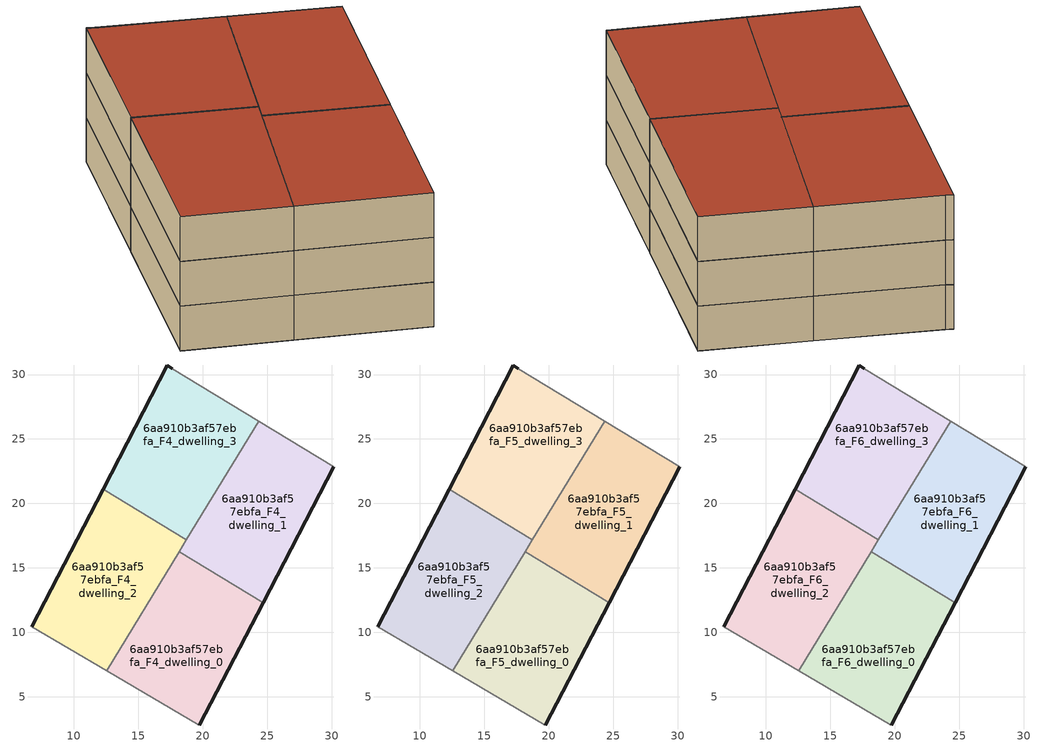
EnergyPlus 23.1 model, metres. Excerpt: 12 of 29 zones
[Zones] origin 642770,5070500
6aa910b3af57ebfa_F4_dwelling_0
 floor to 6aa910b3af57ebfa_F3_dwelling_0 (EU_floor_Construction): 19.76,2.82 24.69,12.3 18.18,16.25 12.57,7.02 z12
 wall outside (EU_wall_Construction): 24.69,12.3 19.76,2.82 z12:15
 wall to 6aa910b3af57ebfa_F4_dwelling_1 (EU_wall_Construction): 18.18,16.25 24.69,12.3 z12:15
 wall adiabatic (EU_wall_Construction): 19.76,2.82 12.57,7.02 z12:15
 wall to 6aa910b3af57ebfa_F4_dwelling_2 (EU_wall_Construction): 12.57,7.02 18.18,16.25 z12:15
6aa910b3af57ebfa_F4_dwelling_1
 floor to 6aa910b3af57ebfa_F3_dwelling_1 (EU_floor_Construction): 24.69,12.3 30.17,22.83 24.34,26.38 18.18,16.25 z12
 wall outside (EU_wall_Construction): 30.17,22.83 24.69,12.3 z12:15
 wall adiabatic (EU_wall_Construction): 24.34,26.38 30.17,22.83 z12:15
 wall to 6aa910b3af57ebfa_F4_dwelling_3 (EU_wall_Construction): 18.75,17.18 24.34,26.38 z12:15
 wall to 6aa910b3af57ebfa_F4_dwelling_2 (EU_wall_Construction): 18.18,16.25 18.75,17.18 z12:15
6aa910b3af57ebfa_F4_dwelling_2
 floor to 6aa910b3af57ebfa_F3_dwelling_2 (EU_floor_Construction): 12.57,7.02 18.75,17.18 12.28,21.11 6.75,10.43 z12
 wall outside (EU_wall_Construction): 6.75,10.43 12.28,21.11 z12:15
 wall to 6aa910b3af57ebfa_F4_dwelling_3 (EU_wall_Construction): 12.28,21.11 18.75,17.18 z12:15
 wall adiabatic (EU_wall_Construction): 12.57,7.02 6.75,10.43 z12:15
6aa910b3af57ebfa_F4_dwelling_3
 floor to 6aa910b3af57ebfa_F3_dwelling_3 (EU_floor_Construction): 18.75,17.18 24.34,26.38 17.66,30.44 17.26,30.74 12.28,21.11 z12
 wall outside (EU_wall_Construction): 12.28,21.11 17.26,30.74 17.66,30.44 z12:15
 wall adiabatic (EU_wall_Construction): 17.66,30.44 24.34,26.38 z12:15
6aa910b3af57ebfa_F5_dwelling_0
 floor to 6aa910b3af57ebfa_F4_dwelling_0 (EU_floor_Construction): 19.76,2.82 24.69,12.3 18.18,16.25 12.57,7.02 z15
 wall outside (EU_wall_Construction): 24.69,12.3 19.76,2.82 z15:18
 wall to 6aa910b3af57ebfa_F5_dwelling_1 (EU_wall_Construction): 18.18,16.25 24.69,12.3 z15:18
 wall adiabatic (EU_wall_Construction): 19.76,2.82 12.57,7.02 z15:18
 wall to 6aa910b3af57ebfa_F5_dwelling_2 (EU_wall_Construction): 12.57,7.02 18.18,16.25 z15:18
6aa910b3af57ebfa_F5_dwelling_1
 floor to 6aa910b3af57ebfa_F4_dwelling_1 (EU_floor_Construction): 24.69,12.3 30.17,22.83 24.34,26.38 18.18,16.25 z15
 wall outside (EU_wall_Construction): 30.17,22.83 24.69,12.3 z15:18
 wall adiabatic (EU_wall_Construction): 24.34,26.38 30.17,22.83 z15:18
 wall to 6aa910b3af57ebfa_F5_dwelling_3 (EU_wall_Construction): 18.75,17.18 24.34,26.38 z15:18
 wall to 6aa910b3af57ebfa_F5_dwelling_2 (EU_wall_Construction): 18.18,16.25 18.75,17.18 z15:18
6aa910b3af57ebfa_F5_dwelling_2
 floor to 6aa910b3af57ebfa_F4_dwelling_2 (EU_floor_Construction): 12.57,7.02 18.75,17.18 12.28,21.11 6.75,10.43 z15
 wall outside (EU_wall_Construction): 6.75,10.43 12.28,21.11 z15:18
 wall to 6aa910b3af57ebfa_F5_dwelling_3 (EU_wall_Construction): 12.28,21.11 18.75,17.18 z15:18
 wall adiabatic (EU_wall_Construction): 12.57,7.02 6.75,10.43 z15:18
6aa910b3af57ebfa_F5_dwelling_3
 floor to 6aa910b3af57ebfa_F4_dwelling_3 (EU_floor_Construction): 18.75,17.18 24.34,26.38 17.66,30.44 17.26,30.74 12.28,21.11 z15
 wall outside (EU_wall_Construction): 12.28,21.11 17.26,30.74 17.66,30.44 z15:18
 wall adiabatic (EU_wall_Construction): 17.66,30.44 24.34,26.38 z15:18
6aa910b3af57ebfa_F6_dwelling_0
 floor to 6aa910b3af57ebfa_F5_dwelling_0 (EU_floor_Construction): 19.76,2.82 24.69,12.3 18.18,16.25 12.57,7.02 z18
 wall outside (EU_wall_Construction): 24.69,12.3 19.76,2.82 z18:21
 wall to 6aa910b3af57ebfa_F6_dwelling_1 (EU_wall_Construction): 18.18,16.25 24.69,12.3 z18:21
 wall adiabatic (EU_wall_Construction): 19.76,2.82 12.57,7.02 z18:21
 wall to 6aa910b3af57ebfa_F6_dwelling_2 (EU_wall_Construction): 12.57,7.02 18.18,16.25 z18:21
 roof outside (EU_roof_Construction): 24.69,12.3 19.76,2.82 12.57,7.02 18.18,16.25 z21
6aa910b3af57ebfa_F6_dwelling_1
 floor to 6aa910b3af57ebfa_F5_dwelling_1 (EU_floor_Construction): 24.69,12.3 30.17,22.83 24.34,26.38 18.18,16.25 z18
 wall outside (EU_wall_Construction): 30.17,22.83 24.69,12.3 z18:21
 wall adiabatic (EU_wall_Construction): 24.34,26.38 30.17,22.83 z18:21
 wall to 6aa910b3af57ebfa_F6_dwelling_3 (EU_wall_Construction): 18.75,17.18 24.34,26.38 z18:21
 wall to 6aa910b3af57ebfa_F6_dwelling_2 (EU_wall_Construction): 18.18,16.25 18.75,17.18 z18:21
 roof outside (EU_roof_Construction): 30.17,22.83 24.69,12.3 18.18,16.25 24.34,26.38 z21
6aa910b3af57ebfa_F6_dwelling_2
 floor to 6aa910b3af57ebfa_F5_dwelling_2 (EU_floor_Construction): 12.57,7.02 18.75,17.18 12.28,21.11 6.75,10.43 z18
 wall outside (EU_wall_Construction): 6.75,10.43 12.28,21.11 z18:21
 wall to 6aa910b3af57ebfa_F6_dwelling_3 (EU_wall_Construction): 12.28,21.11 18.75,17.18 z18:21
 wall adiabatic (EU_wall_Construction): 12.57,7.02 6.75,10.43 z18:21
 roof outside (EU_roof_Construction): 18.75,17.18 12.57,7.02 6.75,10.43 12.28,21.11 z21
6aa910b3af57ebfa_F6_dwelling_3
 floor to 6aa910b3af57ebfa_F5_dwelling_3 (EU_floor_Construction): 18.75,17.18 24.34,26.38 17.66,30.44 17.26,30.74 12.28,21.11 z18
 wall outside (EU_wall_Construction): 12.28,21.11 17.26,30.74 17.66,30.44 z18:21
 wall adiabatic (EU_wall_Construction): 17.66,30.44 24.34,26.38 z18:21
 roof outside (EU_roof_Construction): 24.34,26.38 18.75,17.18 12.28,21.11 17.26,30.74 17.66,30.44 z21
[Building]
EU S2 Campaign: North Axis=0; Terrain=City; Solar Distribution=FullExterior
[Site:Location]
Lyon-Bron: Latitude=45.75; Longitude=5; Time Zone=1; Elevation=198
[SizingPeriod:WeatherFileDays]
AnnualSizingPeriod: Begin Month=1; Begin Day of Month=1; End Month=12; End Day of Month=31; Day of Week for Start Day=Monday; Use Weather File Daylight Saving Period=No; Use Weather File Rain and Snow Indicators=No
[MATERIAL]
EU_InternalMass_Material: Roughness=MediumRough; Thickness=0.1; Conductivity=1; Density=1800; Specific Heat=900; Thermal Absorptance=0.9; Solar Absorptance=0.7; Visible Absorptance=0.7
[MATERIAL:NOMASS] Roughness=MediumRough; Thermal Absorptance=0.9; Solar Absorptance=0.7; Visible Absorptance=0.7
Name | Thermal Resistance
EU_wall_NoMass | 0.776494
EU_roof_NoMass | 0.486893
EU_floor_NoMass | 0.421597
[CONSTRUCTION]
EU_wall_Construction: EU_wall_NoMass
EU_roof_Construction: EU_roof_NoMass
EU_floor_Construction: EU_floor_NoMass
EU_InternalMass_Construction: EU_InternalMass_Material
[ZONE] Type=1; Multiplier=1; Ceiling Height=autocalculate; Floor Area=autocalculate; Part of Total Floor Area=Yes
Name | Volume
6aa910b3af57ebfa_F4_dwelling_0; 6aa910b3af57ebfa_F5_dwelling_0; 6aa910b3af57ebfa_F6_dwelling_0 | 256.545
6aa910b3af57ebfa_F4_dwelling_1; 6aa910b3af57ebfa_F5_dwelling_1; 6aa910b3af57ebfa_F6_dwelling_1 | 256.549
6aa910b3af57ebfa_F4_dwelling_2; 6aa910b3af57ebfa_F5_dwelling_2; 6aa910b3af57ebfa_F6_dwelling_2 | 256.538
6aa910b3af57ebfa_F4_dwelling_3; 6aa910b3af57ebfa_F5_dwelling_3; 6aa910b3af57ebfa_F6_dwelling_3 | 256.548
[INTERNALMASS] Construction=EU_InternalMass_Construction
Name | Zone or ZoneList | Surface Area
6aa910b3af57ebfa_F4_dwelling_0_EU_InternalMass | 6aa910b3af57ebfa_F4_dwelling_0 | 85.5187
6aa910b3af57ebfa_F4_dwelling_1_EU_InternalMass | 6aa910b3af57ebfa_F4_dwelling_1 | 85.5149
6aa910b3af57ebfa_F4_dwelling_2_EU_InternalMass | 6aa910b3af57ebfa_F4_dwelling_2 | 85.5152
6aa910b3af57ebfa_F4_dwelling_3_EU_InternalMass | 6aa910b3af57ebfa_F4_dwelling_3 | 85.5172
6aa910b3af57ebfa_F5_dwelling_0_EU_InternalMass | 6aa910b3af57ebfa_F5_dwelling_0 | 85.5187
6aa910b3af57ebfa_F5_dwelling_1_EU_InternalMass | 6aa910b3af57ebfa_F5_dwelling_1 | 85.5149
6aa910b3af57ebfa_F5_dwelling_2_EU_InternalMass | 6aa910b3af57ebfa_F5_dwelling_2 | 85.5152
6aa910b3af57ebfa_F5_dwelling_3_EU_InternalMass | 6aa910b3af57ebfa_F5_dwelling_3 | 85.5172
6aa910b3af57ebfa_F6_dwelling_0_EU_InternalMass | 6aa910b3af57ebfa_F6_dwelling_0 | 85.5187
6aa910b3af57ebfa_F6_dwelling_1_EU_InternalMass | 6aa910b3af57ebfa_F6_dwelling_1 | 85.5149
6aa910b3af57ebfa_F6_dwelling_2_EU_InternalMass | 6aa910b3af57ebfa_F6_dwelling_2 | 85.5152
6aa910b3af57ebfa_F6_dwelling_3_EU_InternalMass | 6aa910b3af57ebfa_F6_dwelling_3 | 85.5172
[OTHEREQUIPMENT] Fuel Type=Electricity; Design Level Calculation Method=Watts/Area; Power per Zone Floor Area=1; Fraction Latent=0; Fraction Radiant=0; Fraction Lost=0; Carbon Dioxide Generation Rate=0; EndUse Subcategory=EU_Step8_InternalGains
Name | Zone or ZoneList or Space or SpaceList | Schedule
EU_Step8_InternalGain_6aa910b3af57ebfa_F4_dwelling_0_f000 | 6aa910b3af57ebfa_F4_dwelling_0 | EU_Step8_GainSchedule_6aa910b3af57ebfa_F4_dwelling_0_f000
EU_Step8_InternalGain_6aa910b3af57ebfa_F4_dwelling_1_f000 | 6aa910b3af57ebfa_F4_dwelling_1 | EU_Step8_GainSchedule_6aa910b3af57ebfa_F4_dwelling_1_f000
EU_Step8_InternalGain_6aa910b3af57ebfa_F4_dwelling_2_f000 | 6aa910b3af57ebfa_F4_dwelling_2 | EU_Step8_GainSchedule_6aa910b3af57ebfa_F4_dwelling_2_f000
EU_Step8_InternalGain_6aa910b3af57ebfa_F4_dwelling_3_f000 | 6aa910b3af57ebfa_F4_dwelling_3 | EU_Step8_GainSchedule_6aa910b3af57ebfa_F4_dwelling_3_f000
EU_Step8_InternalGain_6aa910b3af57ebfa_F5_dwelling_0_f000 | 6aa910b3af57ebfa_F5_dwelling_0 | EU_Step8_GainSchedule_6aa910b3af57ebfa_F5_dwelling_0_f000
EU_Step8_InternalGain_6aa910b3af57ebfa_F5_dwelling_1_f000 | 6aa910b3af57ebfa_F5_dwelling_1 | EU_Step8_GainSchedule_6aa910b3af57ebfa_F5_dwelling_1_f000
EU_Step8_InternalGain_6aa910b3af57ebfa_F5_dwelling_2_f000 | 6aa910b3af57ebfa_F5_dwelling_2 | EU_Step8_GainSchedule_6aa910b3af57ebfa_F5_dwelling_2_f000
EU_Step8_InternalGain_6aa910b3af57ebfa_F5_dwelling_3_f000 | 6aa910b3af57ebfa_F5_dwelling_3 | EU_Step8_GainSchedule_6aa910b3af57ebfa_F5_dwelling_3_f000
EU_Step8_InternalGain_6aa910b3af57ebfa_F6_dwelling_0_f000 | 6aa910b3af57ebfa_F6_dwelling_0 | EU_Step8_GainSchedule_6aa910b3af57ebfa_F6_dwelling_0_f000
EU_Step8_InternalGain_6aa910b3af57ebfa_F6_dwelling_1_f000 | 6aa910b3af57ebfa_F6_dwelling_1 | EU_Step8_GainSchedule_6aa910b3af57ebfa_F6_dwelling_1_f000
EU_Step8_InternalGain_6aa910b3af57ebfa_F6_dwelling_2_f000 | 6aa910b3af57ebfa_F6_dwelling_2 | EU_Step8_GainSchedule_6aa910b3af57ebfa_F6_dwelling_2_f000
EU_Step8_InternalGain_6aa910b3af57ebfa_F6_dwelling_3_f000 | 6aa910b3af57ebfa_F6_dwelling_3 | EU_Step8_GainSchedule_6aa910b3af57ebfa_F6_dwelling_3_f000
[ZONEVENTILATION:DESIGNFLOWRATE] Schedule=EU_AlwaysOn; Design Flow Rate Calculation Method=AirChanges/Hour; Air Changes per Hour=0.693814; Ventilation Type=Natural; Fan Pressure Rise=0; Fan Total Efficiency=1; Constant Term Coefficient=1; Temperature Term Coefficient=0; Velocity Term Coefficient=0; Velocity Squared Term Coefficient=0; Minimum Indoor Temperature=-100; Maximum Indoor Temperature=100; Delta Temperature=-100; Minimum Outdoor Temperature=-100; Maximum Outdoor Temperature=100; Maximum Wind Speed=40
Name | Zone or ZoneList or Space or SpaceList
EU_ConstantAir_6aa910b3af57ebfa_F4_dwelling_0 | 6aa910b3af57ebfa_F4_dwelling_0
EU_ConstantAir_6aa910b3af57ebfa_F4_dwelling_1 | 6aa910b3af57ebfa_F4_dwelling_1
EU_ConstantAir_6aa910b3af57ebfa_F4_dwelling_2 | 6aa910b3af57ebfa_F4_dwelling_2
EU_ConstantAir_6aa910b3af57ebfa_F4_dwelling_3 | 6aa910b3af57ebfa_F4_dwelling_3
EU_ConstantAir_6aa910b3af57ebfa_F5_dwelling_0 | 6aa910b3af57ebfa_F5_dwelling_0
EU_ConstantAir_6aa910b3af57ebfa_F5_dwelling_1 | 6aa910b3af57ebfa_F5_dwelling_1
EU_ConstantAir_6aa910b3af57ebfa_F5_dwelling_2 | 6aa910b3af57ebfa_F5_dwelling_2
EU_ConstantAir_6aa910b3af57ebfa_F5_dwelling_3 | 6aa910b3af57ebfa_F5_dwelling_3
EU_ConstantAir_6aa910b3af57ebfa_F6_dwelling_0 | 6aa910b3af57ebfa_F6_dwelling_0
EU_ConstantAir_6aa910b3af57ebfa_F6_dwelling_1 | 6aa910b3af57ebfa_F6_dwelling_1
EU_ConstantAir_6aa910b3af57ebfa_F6_dwelling_2 | 6aa910b3af57ebfa_F6_dwelling_2
EU_ConstantAir_6aa910b3af57ebfa_F6_dwelling_3 | 6aa910b3af57ebfa_F6_dwelling_3
[HVACTEMPLATE:THERMOSTAT] Constant Heating Setpoint=20; Constant Cooling Setpoint=50
EU_HeatOnly_6aa910b3af57ebfa_F1_dwelling_2; EU_HeatOnly_6aa910b3af57ebfa_F1_dwelling_3; EU_HeatOnly_6aa910b3af57ebfa_F2_dwelling_0; EU_HeatOnly_6aa910b3af57ebfa_F2_dwelling_1; EU_HeatOnly_6aa910b3af57ebfa_F2_dwelling_2; EU_HeatOnly_6aa910b3af57ebfa_F2_dwelling_3; EU_HeatOnly_6aa910b3af57ebfa_F3_dwelling_0; EU_HeatOnly_6aa910b3af57ebfa_F3_dwelling_1; EU_HeatOnly_6aa910b3af57ebfa_F3_dwelling_2; EU_HeatOnly_6aa910b3af57ebfa_F3_dwelling_3; EU_HeatOnly_6aa910b3af57ebfa_F4_dwelling_0; EU_HeatOnly_6aa910b3af57ebfa_F4_dwelling_1; EU_HeatOnly_6aa910b3af57ebfa_F4_dwelling_2; EU_HeatOnly_6aa910b3af57ebfa_F4_dwelling_3; EU_HeatOnly_6aa910b3af57ebfa_F5_dwelling_0; EU_HeatOnly_6aa910b3af57ebfa_F5_dwelling_1; EU_HeatOnly_6aa910b3af57ebfa_F5_dwelling_2; EU_HeatOnly_6aa910b3af57ebfa_F5_dwelling_3; EU_HeatOnly_6aa910b3af57ebfa_F6_dwelling_0; EU_HeatOnly_6aa910b3af57ebfa_F6_dwelling_1; EU_HeatOnly_6aa910b3af57ebfa_F6_dwelling_2; EU_HeatOnly_6aa910b3af57ebfa_F6_dwelling_3
[HVACTEMPLATE:ZONE:IDEALLOADSAIRSYSTEM] System Availability Schedule=EU_AlwaysOn; Maximum Heating Supply Air Temperature=50; Minimum Cooling Supply Air Temperature=13; Maximum Heating Supply Air Humidity Ratio=0.0156; Minimum Cooling Supply Air Humidity Ratio=0.0077; Heating Limit=NoLimit; Cooling Limit=NoLimit; Heating Availability Schedule=EU_AlwaysOn; Cooling Availability Schedule=EU_CoolingOff; Dehumidification Control Type=ConstantSensibleHeatRatio; Cooling Sensible Heat Ratio=0.7; Dehumidification Setpoint=60; Humidification Control Type=None; Humidification Setpoint=30; Outdoor Air Method=None; Outdoor Air Flow Rate per Person=0.00944; Outdoor Air Flow Rate per Zone Floor Area=0; Outdoor Air Flow Rate per Zone=0; Demand Controlled Ventilation Type=None; Outdoor Air Economizer Type=NoEconomizer; Heat Recovery Type=None; Sensible Heat Recovery Effectiveness=0.7; Latent Heat Recovery Effectiveness=0.65
Name | Template Thermostat
6aa910b3af57ebfa_F4_dwelling_0 | EU_HeatOnly_6aa910b3af57ebfa_F4_dwelling_0
6aa910b3af57ebfa_F4_dwelling_1 | EU_HeatOnly_6aa910b3af57ebfa_F4_dwelling_1
6aa910b3af57ebfa_F4_dwelling_2 | EU_HeatOnly_6aa910b3af57ebfa_F4_dwelling_2
6aa910b3af57ebfa_F4_dwelling_3 | EU_HeatOnly_6aa910b3af57ebfa_F4_dwelling_3
6aa910b3af57ebfa_F5_dwelling_0 | EU_HeatOnly_6aa910b3af57ebfa_F5_dwelling_0
6aa910b3af57ebfa_F5_dwelling_1 | EU_HeatOnly_6aa910b3af57ebfa_F5_dwelling_1
6aa910b3af57ebfa_F5_dwelling_2 | EU_HeatOnly_6aa910b3af57ebfa_F5_dwelling_2
6aa910b3af57ebfa_F5_dwelling_3 | EU_HeatOnly_6aa910b3af57ebfa_F5_dwelling_3
6aa910b3af57ebfa_F6_dwelling_0 | EU_HeatOnly_6aa910b3af57ebfa_F6_dwelling_0
6aa910b3af57ebfa_F6_dwelling_1 | EU_HeatOnly_6aa910b3af57ebfa_F6_dwelling_1
6aa910b3af57ebfa_F6_dwelling_2 | EU_HeatOnly_6aa910b3af57ebfa_F6_dwelling_2
6aa910b3af57ebfa_F6_dwelling_3 | EU_HeatOnly_6aa910b3af57ebfa_F6_dwelling_3
[SIZING:ZONE] Zone Cooling Design Supply Air Temperature Input Method=SupplyAirTemperature; Zone Cooling Design Supply Air Temperature=13; Zone Heating Design Supply Air Temperature Input Method=SupplyAirTemperature; Zone Heating Design Supply Air Temperature=50; Zone Cooling Design Supply Air Humidity Ratio=0.008; Zone Heating Design Supply Air Humidity Ratio=0.008; Cooling Design Air Flow Method=DesignDay; Cooling Design Air Flow Rate=0; Cooling Minimum Air Flow per Zone Floor Area=0.000762; Cooling Minimum Air Flow=0; Cooling Minimum Air Flow Fraction=0.2; Heating Design Air Flow Method=DesignDay; Heating Design Air Flow Rate=0; Heating Maximum Air Flow per Zone Floor Area=0.002032; Heating Maximum Air Flow=0.141576; Heating Maximum Air Flow Fraction=0.3; Account for Dedicated Outdoor Air System=No; Dedicated Outdoor Air System Control Strategy=NeutralSupplyAir; Dedicated Outdoor Air Low Setpoint Temperature for Design=autosize; Dedicated Outdoor Air High Setpoint Temperature for Design=autosize; Zone Load Sizing Method=Sensible Load Only No Latent Load; Zone Latent Cooling Design Supply Air Humidity Ratio Input Method=HumidityRatioDifference; Zone Cooling Design Supply Air Humidity Ratio Difference=0.005; Zone Latent Heating Design Supply Air Humidity Ratio Input Method=HumidityRatioDifference; Zone Humidification Design Supply Air Humidity Ratio Difference=0.005
6aa910b3af57ebfa_F4_dwelling_0; 6aa910b3af57ebfa_F4_dwelling_1; 6aa910b3af57ebfa_F4_dwelling_2; 6aa910b3af57ebfa_F4_dwelling_3; 6aa910b3af57ebfa_F5_dwelling_0; 6aa910b3af57ebfa_F5_dwelling_1; 6aa910b3af57ebfa_F5_dwelling_2; 6aa910b3af57ebfa_F5_dwelling_3; 6aa910b3af57ebfa_F6_dwelling_0; 6aa910b3af57ebfa_F6_dwelling_1; 6aa910b3af57ebfa_F6_dwelling_2; 6aa910b3af57ebfa_F6_dwelling_3
[SCHEDULE:CONSTANT]
Name | Hourly Value
EU_AlwaysOn | 1
EU_CoolingOff | 0
[SCHEDULE:FILE] Column Number=1; Rows to Skip at Top=0; Number of Hours of Data=8760; Column Separator=Comma; Interpolate to Timestep=No; Minutes per Item=60; Adjust Schedule for Daylight Savings=Yes
Name | File
EU_Step8_GainSchedule_6aa910b3af57ebfa_F4_dwelling_0_f000 | ../../schedules/6aa910b3af57ebfa/6aa910b3af57ebfa_F4_dwelling_0_f000_gain.csv
EU_Step8_GainSchedule_6aa910b3af57ebfa_F4_dwelling_1_f000 | ../../schedules/6aa910b3af57ebfa/6aa910b3af57ebfa_F4_dwelling_1_f000_gain.csv
EU_Step8_GainSchedule_6aa910b3af57ebfa_F4_dwelling_2_f000 | ../../schedules/6aa910b3af57ebfa/6aa910b3af57ebfa_F4_dwelling_2_f000_gain.csv
EU_Step8_GainSchedule_6aa910b3af57ebfa_F4_dwelling_3_f000 | ../../schedules/6aa910b3af57ebfa/6aa910b3af57ebfa_F4_dwelling_3_f000_gain.csv
EU_Step8_GainSchedule_6aa910b3af57ebfa_F5_dwelling_0_f000 | ../../schedules/6aa910b3af57ebfa/6aa910b3af57ebfa_F5_dwelling_0_f000_gain.csv
EU_Step8_GainSchedule_6aa910b3af57ebfa_F5_dwelling_1_f000 | ../../schedules/6aa910b3af57ebfa/6aa910b3af57ebfa_F5_dwelling_1_f000_gain.csv
EU_Step8_GainSchedule_6aa910b3af57ebfa_F5_dwelling_2_f000 | ../../schedules/6aa910b3af57ebfa/6aa910b3af57ebfa_F5_dwelling_2_f000_gain.csv
EU_Step8_GainSchedule_6aa910b3af57ebfa_F5_dwelling_3_f000 | ../../schedules/6aa910b3af57ebfa/6aa910b3af57ebfa_F5_dwelling_3_f000_gain.csv
EU_Step8_GainSchedule_6aa910b3af57ebfa_F6_dwelling_0_f000 | ../../schedules/6aa910b3af57ebfa/6aa910b3af57ebfa_F6_dwelling_0_f000_gain.csv
EU_Step8_GainSchedule_6aa910b3af57ebfa_F6_dwelling_1_f000 | ../../schedules/6aa910b3af57ebfa/6aa910b3af57ebfa_F6_dwelling_1_f000_gain.csv
EU_Step8_GainSchedule_6aa910b3af57ebfa_F6_dwelling_2_f000 | ../../schedules/6aa910b3af57ebfa/6aa910b3af57ebfa_F6_dwelling_2_f000_gain.csv
EU_Step8_GainSchedule_6aa910b3af57ebfa_F6_dwelling_3_f000 | ../../schedules/6aa910b3af57ebfa/6aa910b3af57ebfa_F6_dwelling_3_f000_gain.csv
